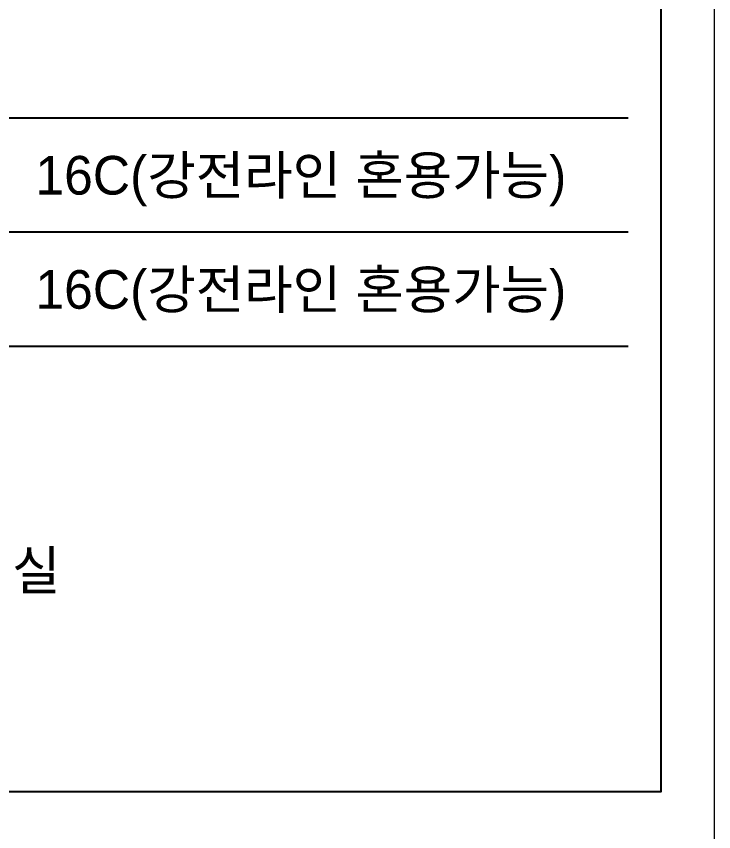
# Model space of a CAD drawing. Header units: millimetres. Extents: x 1282755 to 1285234, y -1758265 to -1757672.
# Drawn here: x 1284220.85 to 1284256.49, y -1757905.18 to -1757863.53 of the extents above; entities that cross this region are included whole.
import ezdxf

# ---------------------------------------------------------------- set-up
doc = ezdxf.new("R2010")
doc.units = ezdxf.units.MM
doc.layers.add('MR', color=7, linetype='Continuous')
doc.styles.add('새굴림', font='NGULIM.TTF')

msp = doc.modelspace()

# ---------------------------------------------------------------- linework, layer by layer
at = {"layer": 'MR'}
msp.add_lwpolyline([(1284126.303, -1757820.83), (1284256.493, -1757820.83), (1284256.493, -1757989.52), (1284126.303, -1757989.52)], close=True, dxfattribs=at)

# ---------------------------------------------------------------- next in the draw order: wipeouts: each hides what was drawn before it
msp.add_wipeout([(1284126.303, -1757820.83), (1284256.493, -1757820.83), (1284256.493, -1757989.52), (1284126.303, -1757989.52)]).dxf.layer = 'MR'

# ---------------------------------------------------------------- next in the draw order: linework, layer by layer
at = {"layer": 'MR', "color": 0}
for p, q in [((1284132.59, -1757868.712), (1284252.127, -1757868.712)), ((1284132.59, -1757874.542), (1284252.127, -1757874.542)), ((1284132.59, -1757880.373), (1284252.127, -1757880.373))]:
    msp.add_line(p, q, dxfattribs=at)
at = {"layer": 'MR', "linetype": 'Continuous'}
msp.add_lwpolyline([(1284129.621, -1757829.951), (1284253.795, -1757829.951), (1284253.795, -1757903.148), (1284129.621, -1757903.148)], close=True, dxfattribs=at)

# ---------------------------------------------------------------- next in the draw order: texts
at = {"layer": 'MR', "color": 4, "style": '새굴림'}
for s, height, p in [('16C(강전라인 혼용가능)', 1.97242, (1284221.831, -1757872.637)), ('16C(강전라인 혼용가능)', 1.97242, (1284221.831, -1757878.468)), (': 501동 경비실', 1.9724, (1284206.609, -1757892.812))]:
    msp.add_text(s, height=height, dxfattribs=at).set_placement(p)

doc.saveas('drawing.dxf')
